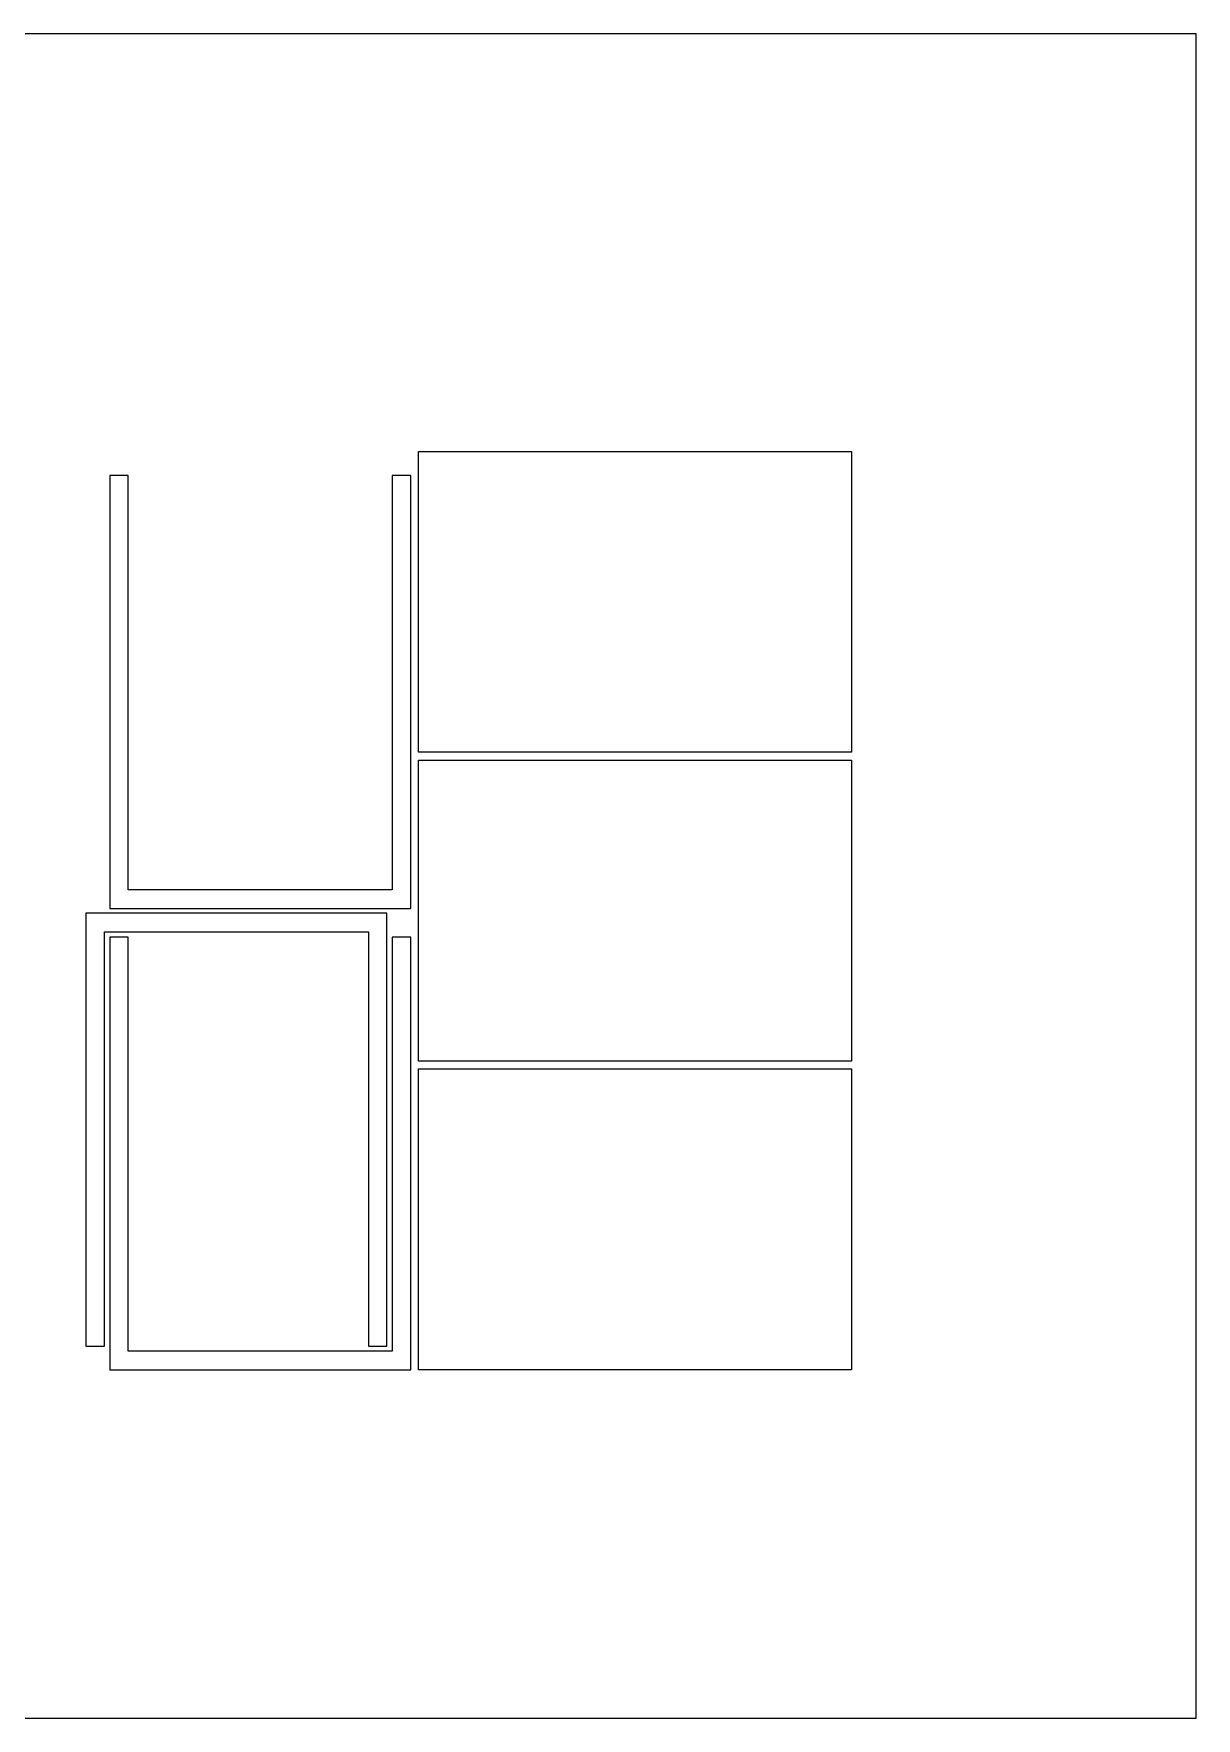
# Model space of a CAD drawing. Header units: millimetres. Extents: x -554 to 718, y -617 to 347.
# Drawn here: x 277 to 718, y -291 to 347 of the extents above; entities that cross this region are included whole.
import ezdxf

# ---------------------------------------------------------------- set-up
doc = ezdxf.new("R2010")
doc.units = ezdxf.units.MM
doc.header["$MEASUREMENT"] = 0
doc.layers.add('Layer 1', color=7, linetype='Continuous')

msp = doc.modelspace()

# ---------------------------------------------------------------- linework, layer by layer
at = {"layer": 'Layer 1', "color": 114, "lineweight": 18}
msp.add_lwpolyline([(-554.0222, -291.3879), (717.6712, -291.3879), (717.6712, 346.9989), (-554.0222, 346.9989), (-554.0222, -291.3879)], close=True, dxfattribs=at)
at = {"layer": 'Layer 1', "color": 250, "lineweight": 18}
for points in [[(587.1202, 74.689), (587.1202, 74.689), (587.1202, 188.6889), (587.1202, 188.6889), (587.1202, 188.6889), (587.1202, 188.6889), (423.1203, 188.6889), (423.1203, 188.6889), (423.1203, 188.6889), (423.1203, 188.6889), (423.1203, 74.689), (423.1203, 74.689), (423.1203, 74.689), (423.1203, 74.689), (587.1202, 74.689), (587.1202, 74.689)], [(587.1202, -42.3109), (587.1202, -42.3109), (587.1202, 71.689), (587.1202, 71.689), (587.1202, 71.689), (587.1202, 71.689), (423.1203, 71.689), (423.1203, 71.689), (423.1203, 71.689), (423.1203, 71.689), (423.1203, -42.3109), (423.1203, -42.3109), (423.1203, -42.3109), (423.1203, -42.3109), (587.1202, -42.3109), (587.1202, -42.3109)], [(587.1202, -159.3108), (587.1202, -159.3108), (587.1202, -45.3109), (587.1202, -45.3109), (587.1202, -45.3109), (587.1202, -45.3109), (423.1203, -45.3109), (423.1203, -45.3109), (423.1203, -45.3109), (423.1203, -45.3109), (423.1203, -159.3108), (423.1203, -159.3108), (423.1203, -159.3108), (423.1203, -159.3108), (587.1202, -159.3108), (587.1202, -159.3108)]]:
    msp.add_open_spline(points, degree=3, knots=[0, 0, 0, 0, 0.2, 0.2, 0.2, 0.2, 0.4, 0.4, 0.4, 0.4, 0.6, 0.6, 0.6, 0.6, 1, 1, 1, 1], dxfattribs=at)
at = {"layer": 'Layer 1', "color": 250, "lineweight": 20}
for points in [[(413.1204, 22.5259), (413.1204, 22.5259), (413.1204, 169.5258), (413.1204, 169.5258), (413.1204, 169.5258), (413.1204, 169.5258), (413.1204, 179.5259), (413.1204, 179.5259), (413.1204, 179.5259), (413.1204, 179.5259), (420.1203, 179.5259), (420.1203, 179.5259), (420.1203, 179.5259), (420.1203, 179.5259), (420.1203, 15.526), (420.1203, 15.526), (420.1203, 15.526), (420.1203, 15.526), (306.1204, 15.526), (306.1204, 15.526), (306.1204, 15.526), (306.1204, 15.526), (306.1204, 179.5259), (306.1204, 179.5259), (306.1204, 179.5259), (306.1204, 179.5259), (313.1205, 179.5259), (313.1205, 179.5259), (313.1205, 179.5259), (313.1205, 179.5259), (313.1205, 169.5258), (313.1205, 169.5258), (313.1205, 169.5258), (313.1205, 169.5258), (313.1205, 22.5259), (313.1205, 22.5259), (313.1205, 22.5259), (313.1205, 22.5259), (413.1204, 22.5259), (413.1204, 22.5259)], [(304.1202, 6.6893), (304.1202, 6.6893), (304.1202, -140.3106), (304.1202, -140.3106), (304.1202, -140.3106), (304.1202, -140.3106), (304.1202, -150.3107), (304.1202, -150.3107), (304.1202, -150.3107), (304.1202, -150.3107), (297.1203, -150.3107), (297.1203, -150.3107), (297.1203, -150.3107), (297.1203, -150.3107), (297.1203, 13.6892), (297.1203, 13.6892), (297.1203, 13.6892), (297.1203, 13.6892), (411.1202, 13.6892), (411.1202, 13.6892), (411.1202, 13.6892), (411.1202, 13.6892), (411.1202, -150.3107), (411.1202, -150.3107), (411.1202, -150.3107), (411.1202, -150.3107), (404.1201, -150.3107), (404.1201, -150.3107), (404.1201, -150.3107), (404.1201, -150.3107), (404.1201, -140.3106), (404.1201, -140.3106), (404.1201, -140.3106), (404.1201, -140.3106), (404.1201, 6.6893), (404.1201, 6.6893), (404.1201, 6.6893), (404.1201, 6.6893), (304.1202, 6.6893), (304.1202, 6.6893)], [(413.1204, -152.3109), (413.1204, -152.3109), (413.1204, -5.311), (413.1204, -5.311), (413.1204, -5.311), (413.1204, -5.311), (413.1204, 4.6891), (413.1204, 4.6891), (413.1204, 4.6891), (413.1204, 4.6891), (420.1203, 4.6891), (420.1203, 4.6891), (420.1203, 4.6891), (420.1203, 4.6891), (420.1203, -159.3108), (420.1203, -159.3108), (420.1203, -159.3108), (420.1203, -159.3108), (306.1204, -159.3108), (306.1204, -159.3108), (306.1204, -159.3108), (306.1204, -159.3108), (306.1204, 4.6891), (306.1204, 4.6891), (306.1204, 4.6891), (306.1204, 4.6891), (313.1205, 4.6891), (313.1205, 4.6891), (313.1205, 4.6891), (313.1205, 4.6891), (313.1205, -5.311), (313.1205, -5.311), (313.1205, -5.311), (313.1205, -5.311), (313.1205, -152.3109), (313.1205, -152.3109), (313.1205, -152.3109), (313.1205, -152.3109), (413.1204, -152.3109), (413.1204, -152.3109)]]:
    msp.add_open_spline(points, degree=3, knots=[0, 0, 0, 0, 0.09090909, 0.09090909, 0.09090909, 0.09090909, 0.18181818, 0.18181818, 0.18181818, 0.18181818, 0.27272727, 0.27272727, 0.27272727, 0.27272727, 0.36363636, 0.36363636, 0.36363636, 0.36363636, 0.45454545, 0.45454545, 0.45454545, 0.45454545, 0.54545455, 0.54545455, 0.54545455, 0.54545455, 0.63636364, 0.63636364, 0.63636364, 0.63636364, 0.72727273, 0.72727273, 0.72727273, 0.72727273, 0.81818182, 0.81818182, 0.81818182, 0.81818182, 1, 1, 1, 1], dxfattribs=at)

doc.saveas('drawing.dxf')
